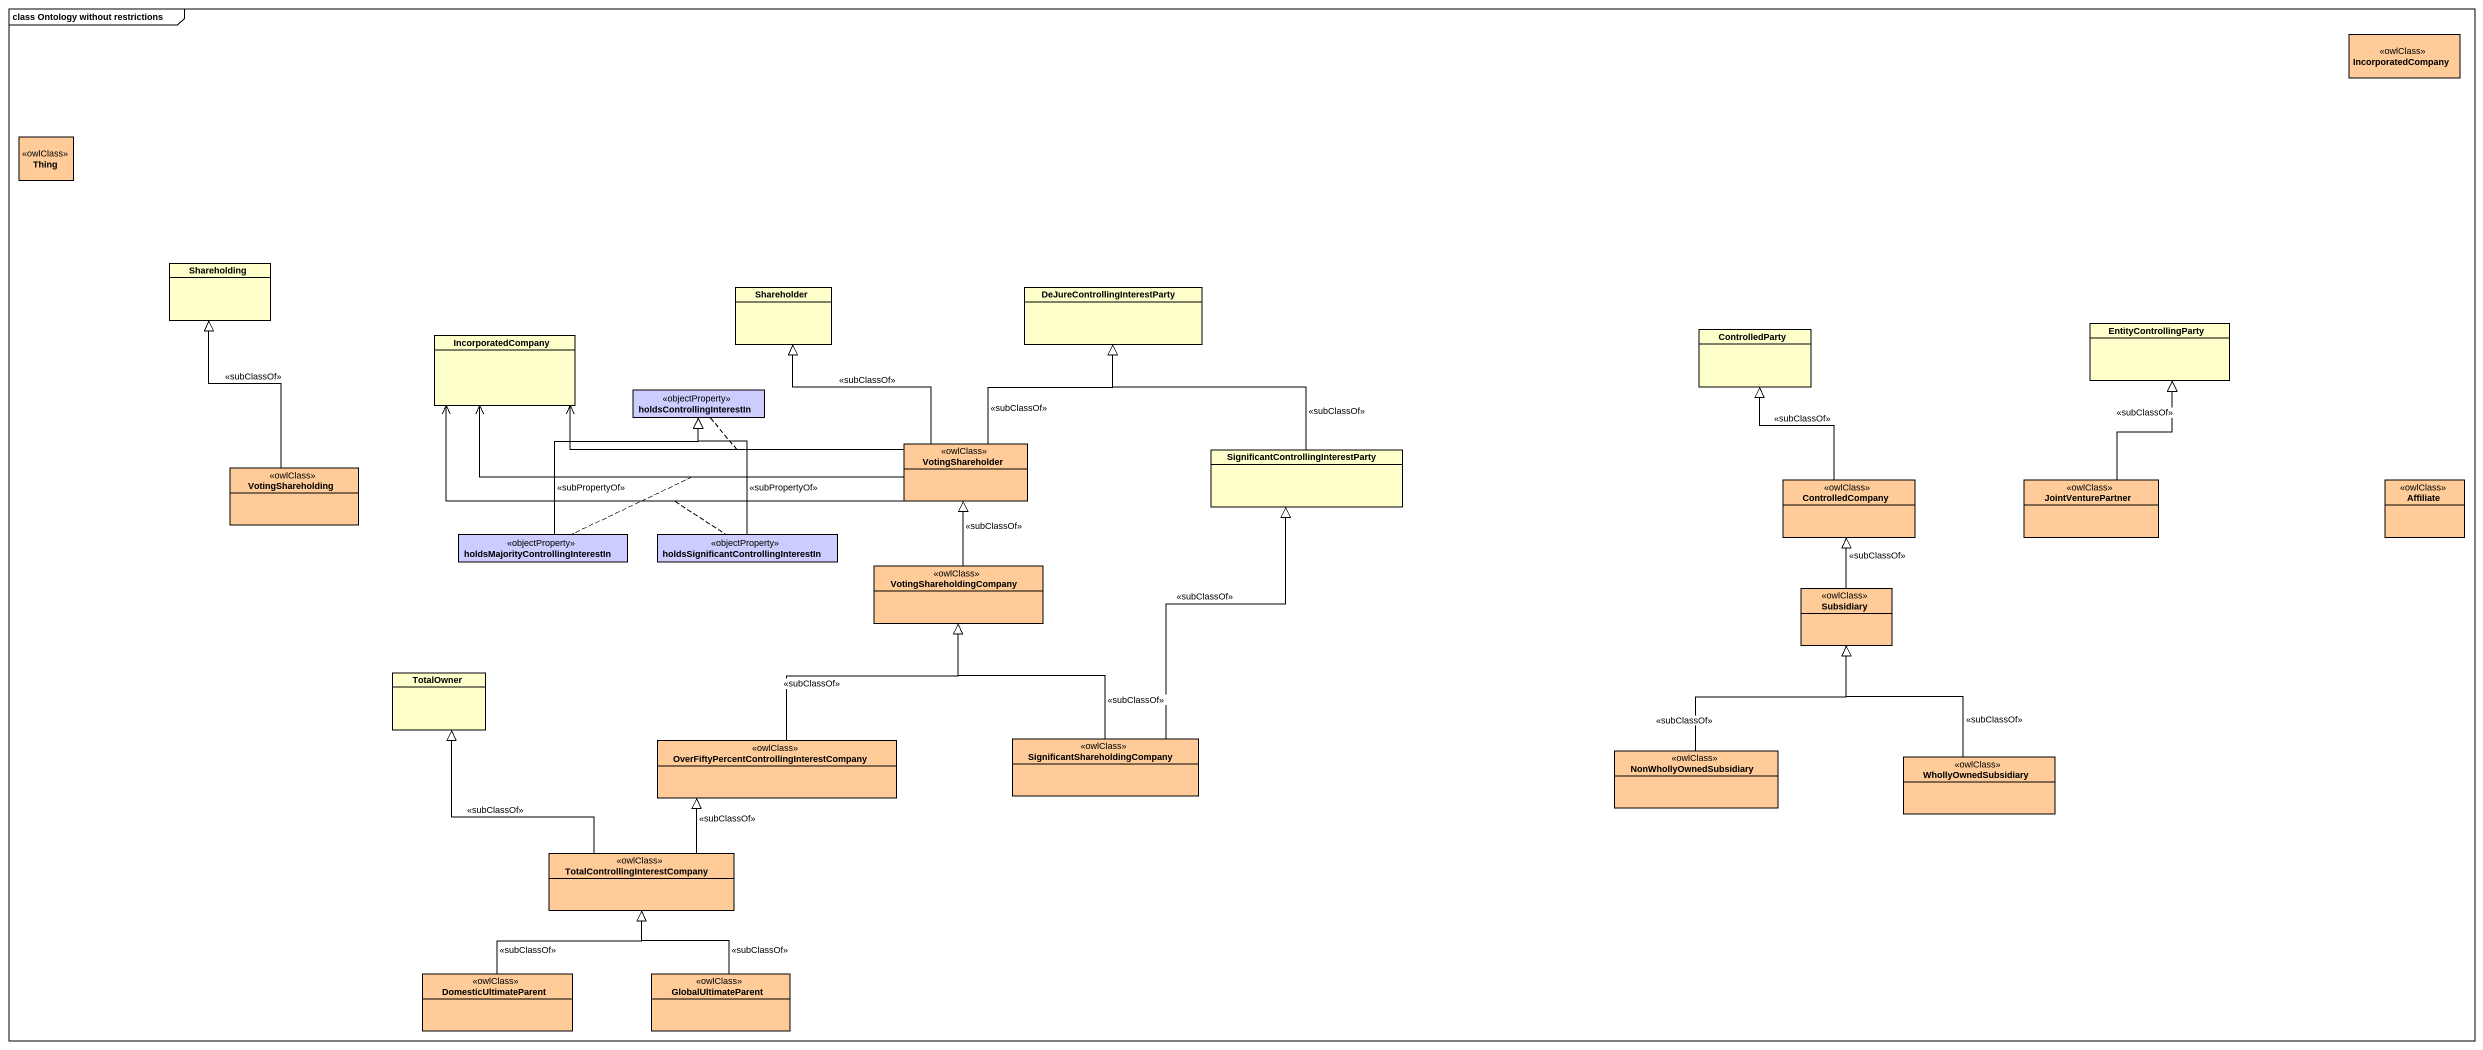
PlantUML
@startuml
mainframe class Ontology without restrictions
hide circle
hide empty members
class IncorporatedCompany <<owlClass>> #FFCC99
class Thing <<owlClass>> #FFCC99
class Shareholding #FFFFCC
class Shareholder #FFFFCC
class "DeJureControllingInterestParty" as DeJureControllingInterestPar #FFFFCC
class "IncorporatedCompany" as IncorporatedCompany_2 #FFFFCC
class ControlledParty #FFFFCC
class EntityControllingParty #FFFFCC
class holdsControllingInterestIn <<objectProperty>> #CCCCFF
class VotingShareholder <<owlClass>> #FFCC99
class "SignificantControllingInterestParty" as SignificantControllingIntere #FFFFCC
class VotingShareholding <<owlClass>> #FFCC99
class ControlledCompany <<owlClass>> #FFCC99
class JointVenturePartner <<owlClass>> #FFCC99
class Affiliate <<owlClass>> #FFCC99
class "holdsMajorityControllingInterestIn" as holdsMajorityControllingInte <<objectProperty>> #CCCCFF
class "holdsSignificantControllingInterestIn" as holdsSignificantControllingI <<objectProperty>> #CCCCFF
class VotingShareholdingCompany <<owlClass>> #FFCC99
class Subsidiary <<owlClass>> #FFCC99
class TotalOwner #FFFFCC
class "OverFiftyPercentControllingInterestCompany" as OverFiftyPercentControllingI <<owlClass>> #FFCC99
class "SignificantShareholdingCompany" as SignificantShareholdingCompa <<owlClass>> #FFCC99
class NonWhollyOwnedSubsidiary <<owlClass>> #FFCC99
class WhollyOwnedSubsidiary <<owlClass>> #FFCC99
class "TotalControllingInterestCompany" as TotalControllingInterestComp <<owlClass>> #FFCC99
class DomesticUltimateParent <<owlClass>> #FFCC99
class GlobalUltimateParent <<owlClass>> #FFCC99
VotingShareholder -up-|> Shareholder : <<subClassOf>>
VotingShareholder -up-|> DeJureControllingInterestPar : <<subClassOf>>
VotingShareholder -left-> IncorporatedCompany_2
(VotingShareholder, IncorporatedCompany_2) .. holdsControllingInterestIn
VotingShareholder -left-> IncorporatedCompany_2
(VotingShareholder, IncorporatedCompany_2) .. holdsMajorityControllingInte
VotingShareholder -left-> IncorporatedCompany_2
(VotingShareholder, IncorporatedCompany_2) .. holdsSignificantControllingI
SignificantControllingIntere -up-|> DeJureControllingInterestPar : <<subClassOf>>
VotingShareholding -up-|> Shareholding : <<subClassOf>>
ControlledCompany -up-|> ControlledParty : <<subClassOf>>
JointVenturePartner -up-|> EntityControllingParty : <<subClassOf>>
holdsMajorityControllingInte -up-|> holdsControllingInterestIn : <<subPropertyOf>>
holdsSignificantControllingI -up-|> holdsControllingInterestIn : <<subPropertyOf>>
VotingShareholdingCompany -up-|> VotingShareholder : <<subClassOf>>
Subsidiary -up-|> ControlledCompany : <<subClassOf>>
OverFiftyPercentControllingI -up-|> VotingShareholdingCompany : <<subClassOf>>
SignificantShareholdingCompa -up-|> SignificantControllingIntere : <<subClassOf>>
SignificantShareholdingCompa -up-|> VotingShareholdingCompany : <<subClassOf>>
NonWhollyOwnedSubsidiary -up-|> Subsidiary : <<subClassOf>>
WhollyOwnedSubsidiary -up-|> Subsidiary : <<subClassOf>>
TotalControllingInterestComp -up-|> TotalOwner : <<subClassOf>>
TotalControllingInterestComp -up-|> OverFiftyPercentControllingI : <<subClassOf>>
DomesticUltimateParent -up-|> TotalControllingInterestComp : <<subClassOf>>
GlobalUltimateParent -up-|> TotalControllingInterestComp : <<subClassOf>>
@enduml
